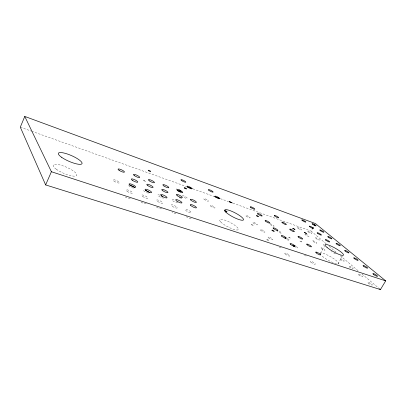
<?xml version="1.0" encoding="UTF-8"?>
<svg xmlns="http://www.w3.org/2000/svg" width="406" height="406" viewBox="0 0 406 406"><rect width="100%" height="100%" fill="white"/><g stroke="black" fill="none" stroke-linecap="round" stroke-linejoin="round"><path stroke-width="0.3" stroke-dasharray="2.03 1.52" d="M326.175 243.798L311.158 231.126L312.067 229.502M320.507 253.298L324.465 246.346M337.985 263.971L342.334 256.465M20.3 127.164L31.049 131.006M31.648 131.219L186.334 186.511M192.906 188.856L214.404 196.545M220.377 198.676L228.74 201.665M232.922 203.162L311.158 231.126M329.083 246.249L336.833 252.786M340.228 255.648L359.117 271.589M362.025 274.04L378.981 288.341M320.202 253.836A10.551 2.126 29.6 0 1 331.403 257.191A10.551 2.126 29.6 0 1 337.132 263.956A10.551 2.126 29.6 0 1 322.019 255.983M181.675 198.397A1.33 0.31 26.4 0 1 181.04 198.549M180.421 198.29A1.33 0.31 26.4 0 1 179.848 197.955M306.312 255.724A2.74 0.594 29.3 0 1 303.307 254.861M281.145 247.528A2.806 0.634 28.8 0 1 277.937 246.609M296.375 246.599A2.669 0.568 29 0 1 297.684 247.98A2.669 0.568 29 0 1 295.563 247.401M287.438 238.642A2.603 0.548 28.8 0 1 289.402 240.448A2.603 0.548 28.8 0 1 286.179 239.159M279.257 231.273A2.543 0.523 28.5 0 1 281.566 232.922A2.543 0.523 28.5 0 1 280.247 232.922A2.543 0.523 28.5 0 1 277.481 231.273M269.934 223.762A2.487 0.502 28.3 0 1 273.512 225.477A2.487 0.502 28.3 0 1 272.7 225.969A2.487 0.502 28.3 0 1 269.675 223.919M182.284 195.799A2.771 0.629 26.5 0 1 185.491 196.712A2.771 0.629 26.5 0 1 186.988 198.397A2.771 0.629 26.5 0 1 183.263 196.905M176.483 189.506A2.71 0.604 26.3 0 1 176.808 188.993M305.764 234.216A2.334 0.442 28.9 0 1 308.936 236.16A2.334 0.442 28.9 0 1 306.804 235.668A2.334 0.442 28.9 0 1 305.089 234.064M335.595 253.654A2.416 0.462 29.5 0 1 334.828 253.73A2.416 0.462 29.5 0 1 332.727 252.674M331.844 252.04A2.416 0.462 29.5 0 1 331.408 251.553M324.501 245.671A2.36 0.442 29.3 0 1 323.237 244.59A2.36 0.442 29.3 0 1 324.024 244.544M177.762 202.63A3.253 0.782 26.3 0 1 174.463 201.863A3.253 0.782 26.3 0 1 171.941 199.732A3.253 0.782 26.3 0 1 175.25 200.503M163.801 197.92A3.304 0.802 25.9 0 1 160.893 197.362A3.304 0.802 25.9 0 1 157.898 195.291A3.304 0.802 25.9 0 1 159.781 195.144M148.368 193.139A3.365 0.827 25.5 0 1 144.231 191.246A3.365 0.827 25.5 0 1 144.1 189.957M133.488 188.125A3.426 0.848 25.1 0 1 129.895 186.623A3.426 0.848 25.1 0 1 128.499 185.029M191.114 218.276A3.415 0.868 26.7 0 1 188.775 218.027A3.415 0.868 26.7 0 1 185.481 216.093M175.991 213.744A3.471 0.893 26.3 0 1 172.027 212.216M161.664 208.689A3.532 0.919 25.9 0 1 159.629 208.572A3.532 0.919 25.9 0 1 156.457 206.994M146.236 203.67A3.598 0.949 25.4 0 1 144.089 203.523A3.598 0.949 25.4 0 1 140.862 201.919M130.311 198.483A3.669 0.974 25 0 1 125.221 196.986M301.719 241.946L299.633 240.9L301.719 241.946M290.183 238.023L288.067 236.962L290.183 238.023M251.502 224.68A1.248 0.274 28 0 0 253.425 225.64A1.248 0.274 28 0 0 252.456 224.696A1.248 0.274 28 0 0 251.502 224.68M267.006 239.819A1.309 0.299 28.5 0 0 269.011 240.824A1.309 0.299 28.5 0 0 267.95 239.789A1.309 0.299 28.5 0 0 267.006 239.819M143.942 180.66A1.345 0.31 25.5 0 0 145.942 181.355A1.345 0.31 25.5 0 0 144.333 180.249A1.345 0.31 25.5 0 0 143.942 180.66M310.889 262.144A2.812 0.619 29.6 0 0 315.127 264.255A2.812 0.619 29.6 0 0 312.579 261.916A2.812 0.619 29.6 0 0 310.889 262.144M285.19 253.928A2.878 0.665 29.1 0 0 289.569 256.11A2.878 0.665 29.1 0 0 287.113 253.755A2.878 0.665 29.1 0 0 285.19 253.928M268.407 237.708A2.735 0.609 28.5 0 0 272.593 239.794A2.735 0.609 28.5 0 0 270.355 237.647A2.735 0.609 28.5 0 0 268.407 237.708M260.581 230.141A2.669 0.584 28.3 0 0 264.676 232.186A2.669 0.584 28.3 0 0 262.54 230.136A2.669 0.584 28.3 0 0 260.581 230.141M253.105 222.914A2.609 0.558 28.1 0 0 257.115 224.914A2.609 0.558 28.1 0 0 255.069 222.955A2.609 0.558 28.1 0 0 253.105 222.914M245.95 215.997A2.548 0.533 27.9 0 0 249.873 217.961A2.548 0.533 27.9 0 0 247.914 216.083A2.548 0.533 27.9 0 0 245.95 215.997M210.465 205.928A2.685 0.594 27.1 0 0 214.622 208.004A2.685 0.594 27.1 0 0 212.78 206.086A2.685 0.594 27.1 0 0 210.465 205.928M204.03 199.168A2.629 0.568 26.9 0 0 208.1 201.198A2.629 0.568 26.9 0 0 206.334 199.366A2.629 0.568 26.9 0 0 204.03 199.168M313.067 241.397A2.385 0.457 29.1 0 0 316.675 243.204A2.385 0.457 29.1 0 0 314.498 241.331A2.385 0.457 29.1 0 0 313.067 241.397M321.161 248.406A2.441 0.472 29.3 0 0 324.836 250.243A2.441 0.472 29.3 0 0 322.567 248.289A2.441 0.472 29.3 0 0 321.161 248.406M368.298 283.094A2.68 0.538 30.5 0 0 372.226 285.058A2.68 0.538 30.5 0 0 369.506 282.749A2.68 0.538 30.5 0 0 368.298 283.094M358.589 274.826A2.609 0.518 30.2 0 0 362.441 276.75A2.609 0.518 30.2 0 0 359.838 274.542A2.609 0.518 30.2 0 0 358.589 274.826M349.297 266.909A2.543 0.497 30 0 0 353.073 268.792A2.543 0.497 30 0 0 350.576 266.681A2.543 0.497 30 0 0 349.297 266.909M340.395 259.322A2.477 0.477 29.7 0 0 344.09 261.17A2.477 0.477 29.7 0 0 341.7 259.145A2.477 0.477 29.7 0 0 340.395 259.322M315.777 238.347A2.309 0.426 29 0 0 319.263 240.093A2.309 0.426 29 0 0 317.142 238.297A2.309 0.426 29 0 0 315.777 238.347M308.2 231.892A2.258 0.411 28.9 0 0 311.625 233.607A2.258 0.411 28.9 0 0 309.585 231.877A2.258 0.411 28.9 0 0 308.2 231.892M297.831 228.208A2.284 0.426 28.7 0 0 301.303 229.948A2.284 0.426 28.7 0 0 299.293 228.218A2.284 0.426 28.7 0 0 297.831 228.208M114.045 181.142A3.492 0.873 24.7 0 0 119.339 182.923A3.492 0.873 24.7 0 0 115.309 180.076A3.492 0.873 24.7 0 0 114.045 181.142M185.542 210.191A3.304 0.812 26.6 0 0 190.668 212.739A3.304 0.812 26.6 0 0 188.582 210.344A3.304 0.812 26.6 0 0 185.542 210.191M172.352 206.309A3.36 0.837 26.3 0 0 177.209 207.913A3.36 0.837 26.3 0 0 173.037 205.035A3.36 0.837 26.3 0 0 172.352 206.309M157.761 201.472A3.415 0.858 25.9 0 0 162.765 203.122A3.415 0.858 25.9 0 0 158.599 200.224A3.415 0.858 25.9 0 0 157.761 201.472M142.719 196.484A3.476 0.883 25.5 0 0 147.88 198.189A3.476 0.883 25.5 0 0 143.714 195.266A3.476 0.883 25.5 0 0 142.719 196.484M127.21 191.338A3.542 0.908 25.1 0 0 132.534 193.099A3.542 0.908 25.1 0 0 128.367 190.15A3.542 0.908 25.1 0 0 127.21 191.338M56.302 169.241A12.845 3.355 23.3 0 0 76.348 175.768A12.845 3.355 23.3 0 0 62.357 165.628A12.845 3.355 23.3 0 0 56.302 169.241M220.757 221.97A10.541 2.477 27.6 0 0 237.048 230.024A10.541 2.477 27.6 0 0 229.243 222.001A10.541 2.477 27.6 0 0 220.757 221.97"/><path stroke-width="0.61" d="M24.766 116.431L20.3 127.164L45.634 184.918L380.437 289.569L385.7 280.866L315.401 223.554L24.766 116.431L51.395 171.728L385.7 280.866M45.634 184.918L51.395 171.728M312.371 228.964L313.28 227.34M314.188 225.716L314.792 224.635M186.933 186.724L192.307 188.643M214.404 196.545L219.778 198.463M229.334 201.878L232.323 202.949M379.468 288.752L380.437 289.569M320.638 254.562A10.551 2.126 29.6 0 1 320.202 253.836M179.619 197.372A1.33 0.31 26.4 0 1 180.107 197.489M294.36 246.716A2.669 0.568 29 0 1 293.061 245.336A2.669 0.568 29 0 1 295.182 245.914M285.281 238.484A2.603 0.548 28.8 0 1 285.92 237.957M277.125 230.801A2.543 0.523 28.5 0 1 277.374 230.628M179.056 189.785A2.71 0.604 26.3 0 1 181 191.602A2.71 0.604 26.3 0 1 177.255 190.14M161.319 195.788A3.304 0.802 25.9 0 1 162.725 196.611M145.404 190.272A3.365 0.827 25.5 0 1 149.291 192.54M129.636 184.989A3.426 0.848 25.1 0 1 134.518 187.552M306.449 233.486L304.353 232.435L306.449 233.486M294.934 229.426L292.807 228.36L294.934 229.426M258.383 216.54C255.399 216.175 256.019 214.231 258.383 216.54M231.75 202.756L229.522 201.64L231.75 202.756M327.109 247.503A10.592 1.974 29.4 0 0 342.958 255.389A10.592 1.974 29.4 0 0 332.737 246.878A10.592 1.974 29.4 0 0 327.109 247.503M272.106 230.42A1.314 0.274 28.4 0 0 274.121 231.43A1.314 0.274 28.4 0 0 273.04 230.42A1.314 0.274 28.4 0 0 272.106 230.42M184.689 188.211A1.335 0.284 26.4 0 0 186.598 188.891A1.335 0.284 26.4 0 0 184.928 187.78A1.335 0.284 26.4 0 0 184.689 188.211M148.667 170.774A1.355 0.289 25.6 0 0 150.667 171.489A1.355 0.289 25.6 0 0 149.043 170.398A1.355 0.289 25.6 0 0 148.667 170.774M316.162 252.847A2.822 0.579 29.4 0 0 320.42 254.973A2.822 0.579 29.4 0 0 317.827 252.684A2.822 0.579 29.4 0 0 316.162 252.847M290.518 244.31A2.893 0.619 29 0 0 294.918 246.503A2.893 0.619 29 0 0 292.416 244.199A2.893 0.619 29 0 0 290.518 244.31M307.083 244.782A2.751 0.553 29.1 0 0 311.245 246.863A2.751 0.553 29.1 0 0 308.768 244.676A2.751 0.553 29.1 0 0 307.083 244.782M281.769 236.201A2.817 0.589 28.7 0 0 286.068 238.347A2.817 0.589 28.7 0 0 283.677 236.15A2.817 0.589 28.7 0 0 281.769 236.201M298.41 237.084A2.68 0.528 28.9 0 0 302.48 239.119A2.68 0.528 28.9 0 0 300.115 237.028A2.68 0.528 28.9 0 0 298.41 237.084M273.421 228.466A2.746 0.563 28.4 0 0 277.623 230.567A2.746 0.563 28.4 0 0 275.344 228.471A2.746 0.563 28.4 0 0 273.421 228.466M290.117 229.72A2.614 0.507 28.6 0 0 294.101 231.714A2.614 0.507 28.6 0 0 291.838 229.715A2.614 0.507 28.6 0 0 290.117 229.72M265.453 221.082A2.68 0.538 28.2 0 0 269.564 223.138A2.68 0.538 28.2 0 0 267.387 221.138A2.68 0.538 28.2 0 0 265.453 221.082M282.185 222.676A2.553 0.487 28.4 0 0 286.088 224.63A2.553 0.487 28.4 0 0 283.921 222.716A2.553 0.487 28.4 0 0 282.185 222.676M257.84 214.028A2.619 0.518 28 0 0 261.865 216.043A2.619 0.518 28 0 0 259.784 214.124A2.619 0.518 28 0 0 257.84 214.028M274.588 215.926A2.497 0.467 28.2 0 0 278.409 217.844A2.497 0.467 28.2 0 0 276.334 216.007A2.497 0.467 28.2 0 0 274.588 215.926M250.558 207.278A2.558 0.497 27.8 0 0 254.496 209.252A2.558 0.497 27.8 0 0 252.502 207.415A2.558 0.497 27.8 0 0 250.558 207.278M215.19 196.682A2.695 0.553 27.1 0 0 219.362 198.767A2.695 0.553 27.1 0 0 217.479 196.9A2.695 0.553 27.1 0 0 215.19 196.682M188.044 187.333A2.781 0.584 26.5 0 0 192.008 188.744A2.781 0.584 26.5 0 0 188.501 186.425A2.781 0.584 26.5 0 0 188.044 187.333M208.628 190.104A2.639 0.528 27 0 0 212.708 192.145A2.639 0.528 27 0 0 210.907 190.358A2.639 0.528 27 0 0 208.628 190.104M181.903 180.761A2.72 0.558 26.4 0 0 185.796 182.167A2.72 0.558 26.4 0 0 182.395 179.924A2.72 0.558 26.4 0 0 181.903 180.761M309.737 226.721A2.34 0.406 28.8 0 0 313.285 228.502A2.34 0.406 28.8 0 0 311.163 226.736A2.34 0.406 28.8 0 0 309.737 226.721M317.624 233.313A2.395 0.421 29 0 0 321.242 235.125A2.395 0.421 29 0 0 319.03 233.288A2.395 0.421 29 0 0 317.624 233.313M325.84 240.174A2.451 0.442 29.2 0 0 329.525 242.022A2.451 0.442 29.2 0 0 327.226 240.108A2.451 0.442 29.2 0 0 325.84 240.174M373.505 274.38A2.69 0.497 30.3 0 0 377.448 276.354A2.69 0.497 30.3 0 0 374.687 274.091A2.69 0.497 30.3 0 0 373.505 274.38M363.649 266.27A2.619 0.477 30 0 0 367.511 268.204A2.619 0.477 30 0 0 364.867 266.037A2.619 0.477 30 0 0 363.649 266.27M354.22 258.51A2.548 0.462 29.8 0 0 358.001 260.403A2.548 0.462 29.8 0 0 355.468 258.328A2.548 0.462 29.8 0 0 354.22 258.51M345.176 251.07A2.487 0.442 29.5 0 0 348.886 252.928A2.487 0.442 29.5 0 0 346.455 250.938A2.487 0.442 29.5 0 0 345.176 251.07M336.508 243.935A2.426 0.426 29.3 0 0 340.142 245.757A2.426 0.426 29.3 0 0 337.812 243.849A2.426 0.426 29.3 0 0 336.508 243.935M328.19 237.089A2.37 0.411 29.1 0 0 331.753 238.875A2.37 0.411 29.1 0 0 329.515 237.043A2.37 0.411 29.1 0 0 328.19 237.089M320.192 230.512A2.319 0.396 28.9 0 0 323.694 232.268A2.319 0.396 28.9 0 0 321.542 230.501A2.319 0.396 28.9 0 0 320.192 230.512M312.508 224.183A2.269 0.381 28.7 0 0 315.944 225.909A2.269 0.381 28.7 0 0 313.874 224.213A2.269 0.381 28.7 0 0 312.508 224.183M302.16 220.392A2.289 0.391 28.6 0 0 305.642 222.138A2.289 0.391 28.6 0 0 303.602 220.443A2.289 0.391 28.6 0 0 302.16 220.392M178.072 190.921A3.263 0.726 26.3 0 0 182.761 192.561A3.263 0.726 26.3 0 0 178.686 189.825A3.263 0.726 26.3 0 0 178.072 190.921M163.978 185.994A3.319 0.746 26 0 0 168.81 187.679A3.319 0.746 26 0 0 164.734 184.928A3.319 0.746 26 0 0 163.978 185.994M149.464 180.919A3.38 0.766 25.7 0 0 154.442 182.654A3.38 0.766 25.7 0 0 150.367 179.883A3.38 0.766 25.7 0 0 149.464 180.919M134.508 175.691A3.441 0.787 25.3 0 0 139.644 177.478A3.441 0.787 25.3 0 0 135.563 174.687A3.441 0.787 25.3 0 0 134.508 175.691M119.09 170.297A3.507 0.807 24.9 0 0 124.383 172.144A3.507 0.807 24.9 0 0 120.313 169.327A3.507 0.807 24.9 0 0 119.09 170.297M190.683 199.94A3.319 0.756 26.7 0 0 195.829 202.503A3.319 0.756 26.7 0 0 193.692 200.173A3.319 0.756 26.7 0 0 190.683 199.94M177.518 195.865A3.375 0.776 26.3 0 0 182.37 197.529A3.375 0.776 26.3 0 0 178.163 194.687A3.375 0.776 26.3 0 0 177.518 195.865M162.943 190.845A3.431 0.797 26 0 0 167.942 192.561A3.431 0.797 26 0 0 163.735 189.693A3.431 0.797 26 0 0 162.943 190.845M147.916 185.674A3.492 0.822 25.6 0 0 153.072 187.44A3.492 0.822 25.6 0 0 148.86 184.552A3.492 0.822 25.6 0 0 147.916 185.674M132.412 180.335A3.563 0.842 25.2 0 0 137.73 182.162A3.563 0.842 25.2 0 0 133.523 179.249A3.563 0.842 25.2 0 0 132.412 180.335M190.551 205.269A3.431 0.807 26.7 0 0 195.87 207.918A3.431 0.807 26.7 0 0 193.662 205.466A3.431 0.807 26.7 0 0 190.551 205.269M176.935 201.153A3.487 0.832 26.4 0 0 181.954 202.843A3.487 0.832 26.4 0 0 177.6 199.879A3.487 0.832 26.4 0 0 176.935 201.153M161.837 196.037A3.552 0.853 26 0 0 167.013 197.788A3.552 0.853 26 0 0 162.664 194.794A3.552 0.853 26 0 0 161.837 196.037M146.251 190.764A3.618 0.878 25.6 0 0 151.6 192.566A3.618 0.878 25.6 0 0 147.246 189.551A3.618 0.878 25.6 0 0 146.251 190.764M130.164 185.314A3.69 0.903 25.2 0 0 135.685 187.176A3.69 0.903 25.2 0 0 131.331 184.141A3.69 0.903 25.2 0 0 130.164 185.314M61.56 157.259A12.906 3.121 23.6 0 0 81.606 164.049A12.906 3.121 23.6 0 0 67.462 154.036A12.906 3.121 23.6 0 0 61.56 157.259M225.858 212.145A10.586 2.299 27.6 0 0 242.204 220.255A10.586 2.299 27.6 0 0 234.242 212.434A10.586 2.299 27.6 0 0 225.858 212.145M224.944 210.932A1.243 0.274 27.4 0 0 226.868 211.891A1.243 0.274 27.4 0 0 225.98 210.988A1.243 0.274 27.4 0 0 224.944 210.932"/></g></svg>
